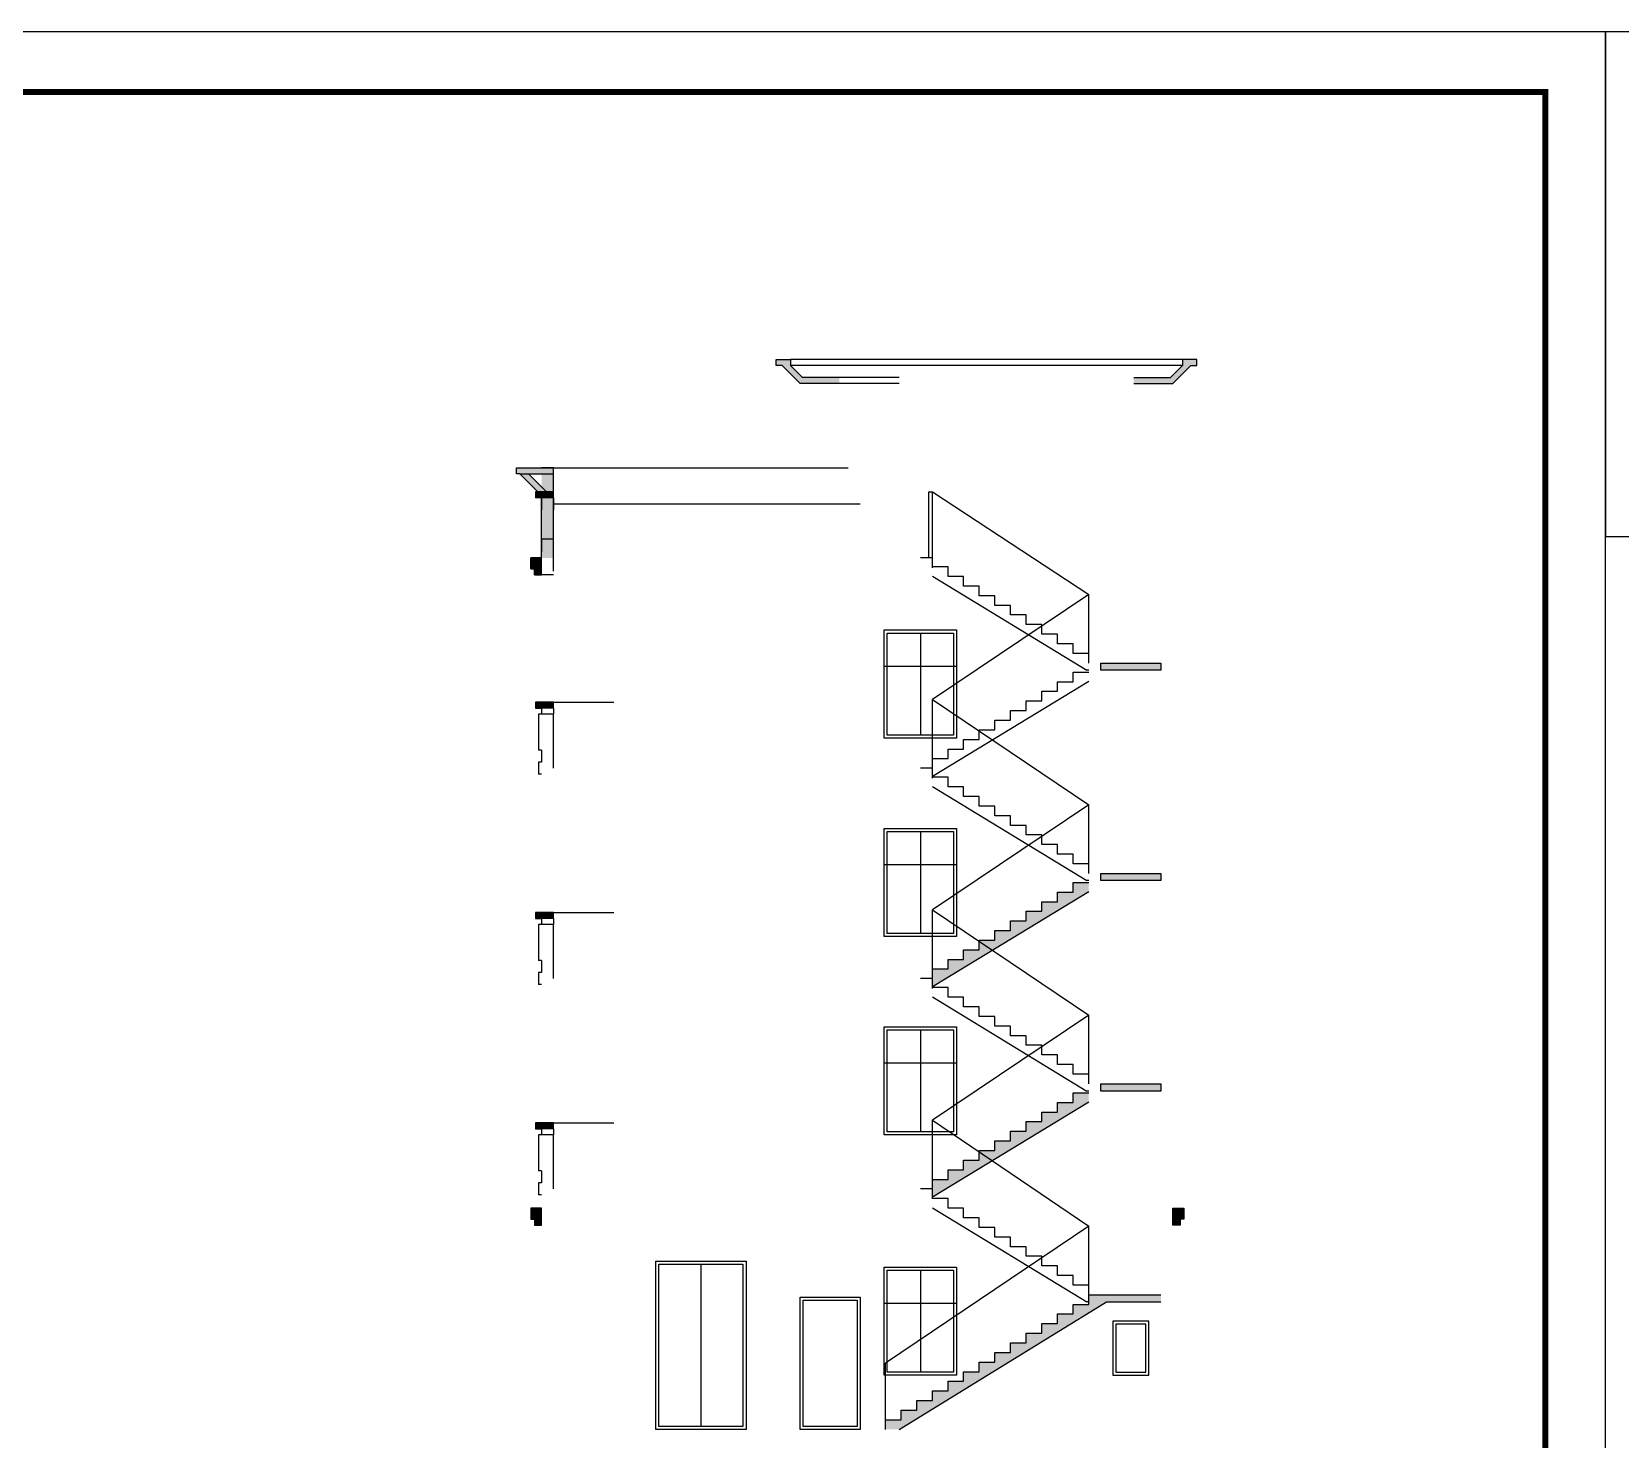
# Model space of a CAD drawing. Extents: x 2265485 to 2764500, y -717688 to -411246.
# Drawn here: x 2684864 to 2711285, y -699105 to -675688 of the extents above; entities that cross this region are included whole.
import ezdxf

# ---------------------------------------------------------------- set-up
doc = ezdxf.new("R2010")
doc.units = 0
doc.header["$LTSCALE"] = 1000
doc.header["$MEASUREMENT"] = 0
doc.layers.get('0').update_dxf_attribs({"linetype": 'CONTINUOUS'})
for name, color, linetype in [('BALCONY', 54, 'CONTINUOUS'), ('E_WINDOW', 140, 'CONTINUOUS'), ('fur', 253, 'CONTINUOUS'), ('HATCH', 8, 'CONTINUOUS'), ('LVTRY', 13, 'CONTINUOUS'), ('l立面最前', 6, 'CONTINUOUS'), ('PUB_Hatch(材料填充)', 8, 'CONTINUOUS'), ('PUB_TITLE', 4, 'CONTINUOUS'), ('S_E_STAIR', 41, 'CONTINUOUS'), ('S_STAIR', 4, 'CONTINUOUS')]:
    doc.layers.add(name, color=color, linetype=linetype)

# ---------------------------------------------------------------- blocks, each defined once
blk = doc.blocks.new('da46g4h')
at = {"layer": 'fur'}
for points in [[(2699136, -706822), (2699736, -706822), (2699736, -707722), (2699136, -707722)], [(2699186, -706872), (2699686, -706872), (2699686, -707672), (2699186, -707672)]]:
    blk.add_lwpolyline(points, close=True, dxfattribs=at)

msp = doc.modelspace()

# ---------------------------------------------------------------- hatches: boundary and pattern name
h = msp.add_hatch(color=256)
h.dxf.hatch_style = 1
h.paths.add_polyline_path([(2693244.1, -686841.1), (2693344.1, -686841.1), (2693544.1, -686841.1), (2693544.1, -686941.1), (2693244.1, -686941.1)])
h = msp.add_hatch(color=256)
h.dxf.hatch_style = 1
h.paths.add_polyline_path([(2693244.1, -686841.1), (2693344.1, -686841.1), (2693544.1, -686841.1), (2693544.1, -686941.1), (2693244.1, -686941.1)])
h = msp.add_hatch(color=256)
h.dxf.hatch_style = 1
h.paths.add_polyline_path([(2693244.1, -690341.1), (2693344.1, -690341.1), (2693544.1, -690341.1), (2693544.1, -690441.1), (2693244.1, -690441.1)])
h = msp.add_hatch(color=256)
h.dxf.hatch_style = 1
h.paths.add_polyline_path([(2693244.1, -690341.1), (2693344.1, -690341.1), (2693544.1, -690341.1), (2693544.1, -690441.1), (2693244.1, -690441.1)])
h = msp.add_hatch(color=256)
h.dxf.hatch_style = 1
h.paths.add_polyline_path([(2693244.1, -693841.1), (2693344.1, -693841.1), (2693544.1, -693841.1), (2693544.1, -693941.1), (2693244.1, -693941.1)])
at = {"layer": 'HATCH'}
h = msp.add_hatch(color=256, dxfattribs=at)
h.dxf.hatch_style = 1
h.paths.add_polyline_path([(2697244.1, -681141.1), (2697485.6, -681141.1), (2697485.6, -681241.1), (2697685.6, -681441.1), (2698294.1, -681441.1), (2698294.1, -681541.1), (2697644.1, -681541.1), (2697344.1, -681241.1), (2697244.1, -681241.1)])
h = msp.add_hatch(color=256, dxfattribs=at)
h.dxf.hatch_style = 1
h.paths.add_polyline_path([(2704244.1, -681141.1), (2704002.7, -681141.1), (2704002.7, -681241.1), (2703802.7, -681441.1), (2703194.1, -681441.1), (2703194.1, -681541.1), (2703844.1, -681541.1), (2704144.1, -681241.1), (2704244.1, -681241.1)])
h = msp.add_hatch(color=256, dxfattribs=at)
h.dxf.hatch_style = 1
h.paths.add_polyline_path([(2693544.1, -682941.1), (2692924.1, -682941.1), (2692924.1, -683041.1), (2692984.1, -683041.1), (2693544.1, -683041.1)])
h = msp.add_hatch(color=256, dxfattribs=at)
h.dxf.hatch_style = 1
h.paths.add_polyline_path([(2693125.6, -683041.1), (2692984.1, -683041.1), (2693284.1, -683341.1), (2693425.6, -683341.1), (2693384.1, -683299.7)])
h = msp.add_hatch(color=256, dxfattribs=at)
h.dxf.hatch_style = 1
h.paths.add_polyline_path([(2693544.1, -683041.1), (2693344.1, -683041.1), (2693344.1, -684441.1), (2693544.1, -684441.1)])
h = msp.add_hatch(color=256, dxfattribs=at)
h.dxf.hatch_style = 1
h.paths.add_polyline_path([(2693544.1, -683341.1), (2693244.1, -683341.1), (2693244.1, -683441.1), (2693344.1, -683441.1), (2693544.1, -683441.1)])
h = msp.add_hatch(color=256, dxfattribs=at)
h.dxf.hatch_style = 1
h.paths.add_polyline_path([(2693344.1, -684441.1), (2693164.1, -684441.1), (2693164.1, -684621.1), (2693224.1, -684621.1), (2693224.1, -684721.1), (2693344.1, -684721.1)])
h = msp.add_hatch(color=256, dxfattribs=at)
h.dxf.hatch_style = 1
h.paths.add_polyline_path([(2702644.1, -686191.1), (2703644.1, -686191.1), (2703644.1, -686311.1), (2702644.1, -686311.1)])
h = msp.add_hatch(color=256, dxfattribs=at)
h.dxf.hatch_style = 1
h.paths.add_polyline_path([(2702644.1, -689691.1), (2703644.1, -689691.1), (2703644.1, -689811.1), (2702644.1, -689811.1)])
h = msp.add_hatch(color=256, dxfattribs=at)
h.dxf.hatch_style = 1
h.paths.add_polyline_path([(2702644.1, -693191.1), (2703644.1, -693191.1), (2703644.1, -693311.1), (2702644.1, -693311.1)])
h = msp.add_hatch(color=256, dxfattribs=at)
h.dxf.hatch_style = 1
h.paths.add_polyline_path([(2693344.1, -695261.1), (2693164.1, -695261.1), (2693164.1, -695441.1), (2693224.1, -695441.1), (2693224.1, -695541.1), (2693344.1, -695541.1)])
h = msp.add_hatch(color=256, dxfattribs=at)
h.dxf.hatch_style = 1
h.paths.add_polyline_path([(2703844.1, -695261.1), (2704024.1, -695261.1), (2704024.1, -695441.1), (2703964.1, -695441.1), (2703964.1, -695541.1), (2703844.1, -695541.1)])
at = {"layer": 'PUB_Hatch(材料填充)'}
h = msp.add_hatch(color=256, dxfattribs=at)
h.dxf.hatch_style = 1
h.paths.add_polyline_path([(2701664.2, -690321.1), (2701404.2, -690321.1), (2701404.2, -690481.1), (2701144.2, -690481.1), (2701144.2, -690641.1), (2700884.2, -690641.1), (2700884.2, -690801.1), (2700624.2, -690801.1), (2700624.2, -690961.1), (2700364.2, -690961.1), (2700364.2, -691121.1), (2700104.2, -691121.1), (2700104.2, -691281.1), (2699844.2, -691281.1), (2699844.2, -691441.1), (2699844.2, -691561.1), (2699875, -691561.1), (2702444.1, -689997), (2702444.1, -689841.1), (2702184.2, -689841.1), (2702184.2, -690001.1), (2701924.2, -690001.1), (2701924.2, -690161.1), (2701664.2, -690161.1)])
h = msp.add_hatch(color=256, dxfattribs=at)
h.dxf.hatch_style = 1
h.paths.add_polyline_path([(2701664.2, -693821.1), (2701404.2, -693821.1), (2701404.2, -693981.1), (2701144.2, -693981.1), (2701144.2, -694141.1), (2700884.2, -694141.1), (2700884.2, -694301.1), (2700624.2, -694301.1), (2700624.2, -694461.1), (2700364.2, -694461.1), (2700364.2, -694621.1), (2700104.2, -694621.1), (2700104.2, -694781.1), (2699844.2, -694781.1), (2699844.2, -694941.1), (2699844.2, -695061.1), (2699875, -695061.1), (2702444.1, -693497), (2702444.1, -693341.1), (2702184.2, -693341.1), (2702184.2, -693501.1), (2701924.2, -693501.1), (2701924.2, -693661.1), (2701664.2, -693661.1)])
h = msp.add_hatch(color=256, dxfattribs=at)
h.dxf.hatch_style = 1
h.paths.add_polyline_path([(2702738.1, -696821.1), (2703644.1, -696821.1), (2703644.1, -696701.1), (2702444.2, -696701.1), (2702444.2, -696861.1), (2702184.2, -696861.1), (2702184.2, -697021.1), (2701924.2, -697021.1), (2701924.2, -697181.1), (2701664.2, -697181.1), (2701664.2, -697341.1), (2701404.2, -697341.1), (2701404.2, -697501.1), (2701144.2, -697501.1), (2701144.2, -697661.1), (2700884.2, -697661.1), (2700884.2, -697821.1), (2700624.2, -697821.1), (2700624.2, -697981.1), (2700364.2, -697981.1), (2700364.2, -698141.1), (2700104.2, -698141.1), (2700104.2, -698301.1), (2699844.2, -698301.1), (2699844.2, -698461.1), (2699584.2, -698461.1), (2699584.2, -698621.1), (2699324.2, -698621.1), (2699324.2, -698781.1), (2699064.2, -698781.1), (2699064.2, -698941.1), (2699293, -698941.1), (2702284.2, -697100.4), (2702284.2, -697069.6), (2702334.2, -697069.6)])

# ---------------------------------------------------------------- linework, layer by layer
at = {"layer": 'BALCONY'}
for p, q in [((2693344.1, -683441.1), (2693344.1, -683641.1)), ((2693544.1, -683441.1), (2693544.1, -683641.1)), ((2693344.1, -686941.1), (2693344.1, -687041.1)), ((2693344.1, -686941.1), (2693344.1, -687041.1)), ((2693544.1, -686941.1), (2693544.1, -687041.1)), ((2693544.1, -686941.1), (2693544.1, -687041.1)), ((2693344.1, -690441.1), (2693344.1, -690541.1)), ((2693344.1, -690441.1), (2693344.1, -690541.1)), ((2693544.1, -690441.1), (2693544.1, -690541.1)), ((2693544.1, -690441.1), (2693544.1, -690541.1)), ((2693344.1, -693941.1), (2693344.1, -694041.1)), ((2693544.1, -693941.1), (2693544.1, -694041.1))]:
    msp.add_line(p, q, dxfattribs=at)
at = {"layer": 'E_WINDOW'}
for p, q in [((2693544.1, -682941.1), (2698443.8, -682941.1)), ((2699784.2, -683341.1), (2699844.1, -683341.1)), ((2699844.1, -683341.1), (2702444.1, -685048.6)), ((2702444.1, -685048.6), (2699844.1, -686798.6)), ((2693544.1, -686841.1), (2694544.2, -686841.1)), ((2699844.1, -686798.6), (2702444.1, -688548.6)), ((2702444.1, -688548.6), (2699844.1, -690298.6)), ((2693544.1, -690341.1), (2694544.2, -690341.1)), ((2699844.1, -690298.6), (2702444.2, -692048.6)), ((2702444.2, -692048.6), (2699844.2, -693798.6)), ((2699844.2, -693798.6), (2702444.2, -695558.6)), ((2693544.1, -693841.1), (2694544.2, -693841.1)), ((2702444.2, -695558.6), (2699064.2, -697841.1))]:
    msp.add_line(p, q, dxfattribs=at)
for points in [[(2699784.2, -684441.1), (2699784.2, -683341.1)], [(2699844.2, -684441.1), (2699844.2, -683341.1)], [(2702444.1, -686148.6), (2702444.1, -685048.6)], [(2699844.1, -687898.6), (2699844.1, -686798.6)], [(2702444.1, -689648.6), (2702444.1, -688548.6)], [(2699844.1, -691398.6), (2699844.1, -690298.6)], [(2702444.2, -693148.6), (2702444.2, -692048.6)], [(2699844.2, -694898.6), (2699844.2, -693798.6)], [(2702444.2, -696658.6), (2702444.2, -695558.6)], [(2699064.2, -698941.1), (2699064.2, -697841.1)]]:
    msp.add_lwpolyline(points, dxfattribs=at)
at = {"layer": 'fur'}
for p, q in [((2693544.1, -683541.1), (2698644, -683541.1)), ((2699644.1, -685691.1), (2699644.1, -687391.1)), ((2699044.1, -686241.1), (2700244.1, -686241.1)), ((2699644.1, -688991.1), (2699644.1, -690691.1)), ((2699044.1, -689541.1), (2700244.1, -689541.1)), ((2699644.1, -692291.1), (2699644.1, -693991.1)), ((2699044.1, -692841.1), (2700244.1, -692841.1)), ((2695994.1, -696191.1), (2695994.1, -698891.1)), ((2699644.1, -696291.1), (2699644.1, -697991.1)), ((2699044.1, -696841.1), (2700244.1, -696841.1))]:
    msp.add_line(p, q, dxfattribs=at)
for points in [[(2700244.1, -687441.1), (2699044.1, -687441.1), (2699044.1, -685641.1), (2700244.1, -685641.1)], [(2700194.1, -687391.1), (2699094.1, -687391.1), (2699094.1, -685691.1), (2700194.1, -685691.1)], [(2700244.1, -690741.1), (2699044.1, -690741.1), (2699044.1, -688941.1), (2700244.1, -688941.1)], [(2700194.1, -690691.1), (2699094.1, -690691.1), (2699094.1, -688991.1), (2700194.1, -688991.1)], [(2700244.1, -694041.1), (2699044.1, -694041.1), (2699044.1, -692241.1), (2700244.1, -692241.1)], [(2700194.1, -693991.1), (2699094.1, -693991.1), (2699094.1, -692291.1), (2700194.1, -692291.1)], [(2696744.1, -698941.1), (2695244.1, -698941.1), (2695244.1, -696141.1), (2696744.1, -696141.1)], [(2696694.1, -698891.1), (2695294.1, -698891.1), (2695294.1, -696191.1), (2696694.1, -696191.1)], [(2700244.1, -698041.1), (2699044.1, -698041.1), (2699044.1, -696241.1), (2700244.1, -696241.1)], [(2700194.1, -697991.1), (2699094.1, -697991.1), (2699094.1, -696291.1), (2700194.1, -696291.1)], [(2698644.1, -698941.1), (2697644.1, -698941.1), (2697644.1, -696741.1), (2698644.1, -696741.1)], [(2698594.1, -698891.1), (2697694.1, -698891.1), (2697694.1, -696791.1), (2698594.1, -696791.1)]]:
    msp.add_lwpolyline(points, close=True, dxfattribs=at)
at = {"layer": 'LVTRY'}
for p, q in [((2704002.7, -681141.1), (2697485.6, -681141.1)), ((2704002.7, -681241.1), (2697485.6, -681241.1))]:
    msp.add_line(p, q, dxfattribs=at)
at = {"layer": 'l立面最前'}
for p, q in [((2697685.6, -681441.1), (2697485.6, -681241.1)), ((2703802.7, -681441.1), (2704002.7, -681241.1)), ((2699294.1, -681441.1), (2697685.6, -681441.1)), ((2703194.1, -681441.1), (2703802.7, -681441.1)), ((2693544.1, -684661.1), (2693544.1, -682941.1)), ((2692984.1, -683041.1), (2693544.1, -683041.1)), ((2693544.1, -683341.1), (2693244.1, -683341.1)), ((2693244.1, -683341.1), (2693244.1, -683441.1)), ((2693544.1, -683441.1), (2693244.1, -683441.1)), ((2693284.1, -683341.1), (2693544.1, -683341.1)), ((2693544.1, -683441.1), (2693544.1, -683341.1)), ((2693544.1, -684441.1), (2693544.1, -683641.1)), ((2693544.1, -684130.7), (2693344.1, -684130.7)), ((2693544.1, -686841.1), (2693244.1, -686841.1)), ((2693544.1, -686841.1), (2693244.1, -686841.1)), ((2693544.1, -686941.1), (2693544.1, -686841.1)), ((2693544.1, -686941.1), (2693544.1, -686841.1)), ((2693544.1, -686941.1), (2693244.1, -686941.1)), ((2693544.1, -686941.1), (2693244.1, -686941.1)), ((2693544.1, -687041.1), (2693294.1, -687041.1)), ((2693294.1, -687041.1), (2693294.1, -687641.1)), ((2693544.1, -687041.1), (2693294.1, -687041.1)), ((2693294.1, -687041.1), (2693294.1, -687641.1)), ((2693544.1, -687941.1), (2693544.1, -687041.1)), ((2693544.1, -687941.1), (2693544.1, -687041.1)), ((2693344.1, -687641.1), (2693294.1, -687641.1)), ((2693344.1, -687641.1), (2693294.1, -687641.1)), ((2693344.1, -687841.1), (2693294.1, -687841.1)), ((2693294.1, -687841.1), (2693294.1, -688041.1)), ((2693344.1, -687841.1), (2693294.1, -687841.1)), ((2693294.1, -687841.1), (2693294.1, -688041.1)), ((2693544.1, -690341.1), (2693244.1, -690341.1)), ((2693544.1, -690341.1), (2693244.1, -690341.1)), ((2693544.1, -690441.1), (2693544.1, -690341.1)), ((2693544.1, -690441.1), (2693544.1, -690341.1)), ((2693544.1, -690441.1), (2693244.1, -690441.1)), ((2693544.1, -690441.1), (2693244.1, -690441.1)), ((2693544.1, -690541.1), (2693294.1, -690541.1)), ((2693294.1, -690541.1), (2693294.1, -691141.1)), ((2693544.1, -690541.1), (2693294.1, -690541.1)), ((2693294.1, -690541.1), (2693294.1, -691141.1)), ((2693544.1, -691441.1), (2693544.1, -690541.1)), ((2693544.1, -691441.1), (2693544.1, -690541.1)), ((2693344.1, -691141.1), (2693294.1, -691141.1)), ((2693344.1, -691141.1), (2693294.1, -691141.1)), ((2693344.1, -691341.1), (2693294.1, -691341.1)), ((2693294.1, -691341.1), (2693294.1, -691541.1)), ((2693344.1, -691341.1), (2693294.1, -691341.1)), ((2693294.1, -691341.1), (2693294.1, -691541.1)), ((2693544.1, -693841.1), (2693244.1, -693841.1)), ((2693544.1, -693941.1), (2693244.1, -693941.1)), ((2693544.1, -694041.1), (2693294.1, -694041.1)), ((2693294.1, -694041.1), (2693294.1, -694641.1)), ((2693544.1, -693941.1), (2693544.1, -693841.1)), ((2693544.1, -694941.1), (2693544.1, -694041.1)), ((2693344.1, -694641.1), (2693294.1, -694641.1)), ((2693344.1, -694841.1), (2693294.1, -694841.1)), ((2693294.1, -694841.1), (2693294.1, -695041.1))]:
    msp.add_line(p, q, dxfattribs=at)
for points in [[(2699294.1, -681541.1), (2697644.1, -681541.1), (2697344.1, -681241.1), (2697244.1, -681241.1), (2697244.1, -681141.1), (2697485.6, -681141.1), (2697485.6, -681241.1)], [(2703194.1, -681541.1), (2703844.1, -681541.1), (2704144.1, -681241.1), (2704244.1, -681241.1), (2704244.1, -681141.1), (2704002.7, -681141.1), (2704002.7, -681241.1)], [(2693544.1, -684721.1), (2693224.1, -684721.1), (2693224.1, -684621.1), (2693164.1, -684621.1), (2693164.1, -684441.1), (2693344.1, -684441.1), (2693344.1, -683441.1), (2693284.1, -683441.1), (2693284.1, -683341.1), (2692984.1, -683041.1), (2692924.1, -683041.1), (2692924.1, -682941.1), (2693544.1, -682941.1)], [(2693544.1, -684721.1), (2693224.1, -684721.1), (2693224.1, -684621.1), (2693164.1, -684621.1), (2693164.1, -684441.1), (2693344.1, -684441.1), (2693344.1, -683441.1), (2693284.1, -683441.1), (2693284.1, -683341.1), (2692984.1, -683041.1), (2692924.1, -683041.1), (2692924.1, -682941.1), (2693544.1, -682941.1)], [(2693164.1, -684441.1), (2693164.1, -684441.1), (2693344.1, -684441.1), (2693344.1, -683441.1), (2693284.1, -683441.1), (2693284.1, -683341.1), (2692984.1, -683041.1), (2692924.1, -683041.1), (2692924.1, -682941.1), (2693544.1, -682941.1)], [(2693544.1, -684721.1), (2693224.1, -684721.1), (2693224.1, -684621.1), (2693164.1, -684621.1), (2693164.1, -684441.1), (2693344.1, -684441.1), (2693344.1, -683441.1), (2693284.1, -683441.1), (2693284.1, -683341.1), (2692984.1, -683041.1), (2692924.1, -683041.1), (2692924.1, -682941.1), (2693544.1, -682941.1)], [(2693344.1, -682941.1), (2693544.1, -682941.1)], [(2693544.1, -682941.1), (2693344.1, -682941.1)], [(2693425.6, -683341.1), (2693125.6, -683041.1), (2693544.1, -683041.1)], [(2693444.1, -683341.1), (2693384.1, -683341.1)], [(2693344.1, -684141.1), (2693344.1, -684341.1)], [(2693344.1, -686841.1), (2693244.1, -686841.1), (2693244.1, -686941.1), (2693344.1, -686941.1), (2693344.1, -687041.1)], [(2693344.1, -686841.1), (2693244.1, -686841.1), (2693244.1, -686941.1), (2693344.1, -686941.1), (2693344.1, -687041.1)], [(2693344.1, -687641.1), (2693344.1, -687841.1)], [(2693344.1, -687641.1), (2693344.1, -687841.1)], [(2693344.1, -688041.1), (2693294.1, -688041.1)], [(2693344.1, -688041.1), (2693294.1, -688041.1)], [(2693344.1, -690341.1), (2693244.1, -690341.1), (2693244.1, -690441.1), (2693344.1, -690441.1), (2693344.1, -690541.1)], [(2693344.1, -690341.1), (2693244.1, -690341.1), (2693244.1, -690441.1), (2693344.1, -690441.1), (2693344.1, -690541.1)], [(2693344.1, -691141.1), (2693344.1, -691341.1)], [(2693344.1, -691141.1), (2693344.1, -691341.1)], [(2693344.1, -691541.1), (2693294.1, -691541.1)], [(2693344.1, -691541.1), (2693294.1, -691541.1)], [(2693344.1, -693841.1), (2693244.1, -693841.1), (2693244.1, -693941.1), (2693344.1, -693941.1), (2693344.1, -694041.1)], [(2693344.1, -694641.1), (2693344.1, -694841.1)], [(2693344.1, -695041.1), (2693294.1, -695041.1)]]:
    msp.add_lwpolyline(points, dxfattribs=at)
for points in [[(2693344.1, -684441.1), (2693164.1, -684441.1), (2693164.1, -684621.1), (2693224.1, -684621.1), (2693224.1, -684721.1), (2693344.1, -684721.1)], [(2693344.1, -695261.1), (2693164.1, -695261.1), (2693164.1, -695441.1), (2693224.1, -695441.1), (2693224.1, -695541.1), (2693344.1, -695541.1)], [(2703844.1, -695261.1), (2704024.1, -695261.1), (2704024.1, -695441.1), (2703964.1, -695441.1), (2703964.1, -695541.1), (2703844.1, -695541.1)]]:
    msp.add_lwpolyline(points, close=True, dxfattribs=at)
at = {"layer": 'PUB_TITLE'}
for points in [[(2651640, -717688.1), (2711040, -717688.1), (2711040, -675688.1), (2651640, -675688.1)], [(2711040, -684088.1), (2722920, -684088.1), (2722920, -675688.1), (2711040, -675688.1)], [(2711040, -684088.1), (2722920, -684088.1), (2722920, -675688.1), (2711040, -675688.1)]]:
    msp.add_lwpolyline(points, close=True, dxfattribs=at)
at = {"layer": 'PUB_TITLE', "color": 7}
for points in [[(2651640, -717688.1), (2711040, -717688.1), (2711040, -675688.1), (2651640, -675688.1)], [(2711040, -684088.1), (2722920, -684088.1), (2722920, -675688.1), (2711040, -675688.1)]]:
    msp.add_lwpolyline(points, close=True, dxfattribs=at)
at = {"layer": 'PUB_TITLE', "const_width": 100}
msp.add_lwpolyline([(2654140, -716688.1), (2710040, -716688.1), (2710040, -676688.1), (2654140, -676688.1)], close=True, dxfattribs=at)
at = {"layer": 'PUB_TITLE', "color": 7, "const_width": 100}
msp.add_lwpolyline([(2654140, -716688.1), (2710040, -716688.1), (2710040, -676688.1), (2654140, -676688.1)], close=True, dxfattribs=at)
at = {"layer": 'S_E_STAIR'}
for p, q in [((2699844.1, -684747), (2702413.3, -686311.1)), ((2702444.1, -686311.1), (2702413.3, -686311.1)), ((2699844.1, -688247), (2702413.3, -689811.1)), ((2702444.1, -689811.1), (2702413.3, -689811.1)), ((2699844.2, -691747), (2702413.3, -693311.1)), ((2702444.2, -693311.1), (2702413.3, -693311.1)), ((2699844.2, -695257), (2702413.3, -696821.1)), ((2702444.2, -696821.1), (2702413.3, -696821.1))]:
    msp.add_line(p, q, dxfattribs=at)
for points in [[(2699844.1, -684604.7), (2699844.1, -684441.1), (2699644.2, -684441.1)], [(2700104.1, -684751.1), (2700104.1, -684591.1), (2699844.1, -684591.1)], [(2700364.1, -684911.1), (2700364.1, -684751.1), (2700104.1, -684751.1)], [(2700624.1, -685071.1), (2700624.1, -684911.1), (2700364.1, -684911.1)], [(2700884.1, -685231.1), (2700884.1, -685071.1), (2700624.1, -685071.1)], [(2701144.1, -685391.1), (2701144.1, -685231.1), (2700884.1, -685231.1)], [(2701404.1, -685551.1), (2701404.1, -685391.1), (2701144.1, -685391.1)], [(2701664.1, -685711.1), (2701664.1, -685551.1), (2701404.1, -685551.1)], [(2701924.1, -685871.1), (2701924.1, -685711.1), (2701664.1, -685711.1)], [(2702184.1, -686031.1), (2702184.1, -685871.1), (2701924.1, -685871.1)], [(2702444.1, -686191.1), (2702444.1, -686031.1), (2702184.1, -686031.1)], [(2699844.1, -688104.7), (2699844.1, -687941.1), (2699644.2, -687941.1)], [(2700104.1, -688251.1), (2700104.1, -688091.1), (2699844.1, -688091.1)], [(2700364.1, -688411.1), (2700364.1, -688251.1), (2700104.1, -688251.1)], [(2700624.1, -688571.1), (2700624.1, -688411.1), (2700364.1, -688411.1)], [(2700884.1, -688731.1), (2700884.1, -688571.1), (2700624.1, -688571.1)], [(2701144.1, -688891.1), (2701144.1, -688731.1), (2700884.1, -688731.1)], [(2701404.1, -689051.1), (2701404.1, -688891.1), (2701144.1, -688891.1)], [(2701664.1, -689211.1), (2701664.1, -689051.1), (2701404.1, -689051.1)], [(2701924.1, -689371.1), (2701924.1, -689211.1), (2701664.1, -689211.1)], [(2702184.1, -689531.1), (2702184.1, -689371.1), (2701924.1, -689371.1)], [(2702444.1, -689691.1), (2702444.1, -689531.1), (2702184.1, -689531.1)], [(2699844.1, -691604.7), (2699844.1, -691441.1), (2699644.2, -691441.1)], [(2700104.2, -691751.1), (2700104.2, -691591.1), (2699844.2, -691591.1)], [(2700364.2, -691911.1), (2700364.2, -691751.1), (2700104.2, -691751.1)], [(2700624.2, -692071.1), (2700624.2, -691911.1), (2700364.2, -691911.1)], [(2700884.2, -692231.1), (2700884.2, -692071.1), (2700624.2, -692071.1)], [(2701144.2, -692391.1), (2701144.2, -692231.1), (2700884.2, -692231.1)], [(2701404.2, -692551.1), (2701404.2, -692391.1), (2701144.2, -692391.1)], [(2701664.2, -692711.1), (2701664.2, -692551.1), (2701404.2, -692551.1)], [(2701924.2, -692871.1), (2701924.2, -692711.1), (2701664.2, -692711.1)], [(2702184.2, -693031.1), (2702184.2, -692871.1), (2701924.2, -692871.1)], [(2702444.2, -693191.1), (2702444.2, -693031.1), (2702184.2, -693031.1)], [(2699844.1, -695104.7), (2699844.1, -694941.1), (2699644.2, -694941.1)], [(2700104.2, -695261.1), (2700104.2, -695101.1), (2699844.2, -695101.1)], [(2700364.2, -695421.1), (2700364.2, -695261.1), (2700104.2, -695261.1)], [(2700624.2, -695581.1), (2700624.2, -695421.1), (2700364.2, -695421.1)], [(2700884.2, -695741.1), (2700884.2, -695581.1), (2700624.2, -695581.1)], [(2701144.2, -695901.1), (2701144.2, -695741.1), (2700884.2, -695741.1)], [(2701404.2, -696061.1), (2701404.2, -695901.1), (2701144.2, -695901.1)], [(2701664.2, -696221.1), (2701664.2, -696061.1), (2701404.2, -696061.1)], [(2701924.2, -696381.1), (2701924.2, -696221.1), (2701664.2, -696221.1)], [(2702184.2, -696541.1), (2702184.2, -696381.1), (2701924.2, -696381.1)], [(2702444.2, -696701.1), (2702444.2, -696541.1), (2702184.2, -696541.1)]]:
    msp.add_lwpolyline(points, dxfattribs=at)
at = {"layer": 'S_STAIR'}
for p, q in [((2702444.2, -686497), (2699875, -688061.1)), ((2699844.2, -688061.1), (2699875, -688061.1)), ((2702444.2, -689997), (2699875, -691561.1)), ((2699844.2, -691561.1), (2699875, -691561.1)), ((2702444.2, -693497), (2699875, -695061.1)), ((2699844.2, -695061.1), (2699875, -695061.1))]:
    msp.add_line(p, q, dxfattribs=at)
for points in [[(2702184.2, -686501.1), (2702184.2, -686341.1), (2702444.2, -686341.1)], [(2701664.2, -686821.1), (2701664.2, -686661.1), (2701924.2, -686661.1)], [(2701924.2, -686661.1), (2701924.2, -686501.1), (2702184.2, -686501.1)], [(2701404.2, -686981.1), (2701404.2, -686821.1), (2701664.2, -686821.1)], [(2700884.2, -687301.1), (2700884.2, -687141.1), (2701144.2, -687141.1)], [(2701144.2, -687141.1), (2701144.2, -686981.1), (2701404.2, -686981.1)], [(2700364.2, -687621.1), (2700364.2, -687461.1), (2700624.2, -687461.1)], [(2700624.2, -687461.1), (2700624.2, -687301.1), (2700884.2, -687301.1)], [(2700104.2, -687781.1), (2700104.2, -687621.1), (2700364.2, -687621.1)], [(2699844.2, -687941.1), (2699844.2, -687781.1), (2700104.2, -687781.1)], [(2702184.2, -690001.1), (2702184.2, -689841.1), (2702444.2, -689841.1)], [(2701924.2, -690161.1), (2701924.2, -690001.1), (2702184.2, -690001.1)], [(2701404.2, -690481.1), (2701404.2, -690321.1), (2701664.2, -690321.1)], [(2701664.2, -690321.1), (2701664.2, -690161.1), (2701924.2, -690161.1)], [(2701144.2, -690641.1), (2701144.2, -690481.1), (2701404.2, -690481.1)], [(2700624.2, -690961.1), (2700624.2, -690801.1), (2700884.2, -690801.1)], [(2700884.2, -690801.1), (2700884.2, -690641.1), (2701144.2, -690641.1)], [(2700104.2, -691281.1), (2700104.2, -691121.1), (2700364.2, -691121.1)], [(2700364.2, -691121.1), (2700364.2, -690961.1), (2700624.2, -690961.1)], [(2699844.2, -691441.1), (2699844.2, -691281.1), (2700104.2, -691281.1)], [(2701924.2, -693661.1), (2701924.2, -693501.1), (2702184.2, -693501.1)], [(2702184.2, -693501.1), (2702184.2, -693341.1), (2702444.2, -693341.1)], [(2701664.2, -693821.1), (2701664.2, -693661.1), (2701924.2, -693661.1)], [(2701144.2, -694141.1), (2701144.2, -693981.1), (2701404.2, -693981.1)], [(2701404.2, -693981.1), (2701404.2, -693821.1), (2701664.2, -693821.1)], [(2700624.2, -694461.1), (2700624.2, -694301.1), (2700884.2, -694301.1)], [(2700884.2, -694301.1), (2700884.2, -694141.1), (2701144.2, -694141.1)], [(2700364.2, -694621.1), (2700364.2, -694461.1), (2700624.2, -694461.1)], [(2699844.2, -694941.1), (2699844.2, -694781.1), (2700104.2, -694781.1)], [(2700104.2, -694781.1), (2700104.2, -694621.1), (2700364.2, -694621.1)], [(2702444.2, -696861.1), (2702444.2, -696701.1), (2703644.1, -696701.1)], [(2699293, -698941.1), (2702738.1, -696821.1), (2703644.1, -696821.1)], [(2702184.2, -697021.1), (2702184.2, -696861.1), (2702444.2, -696861.1)], [(2701664.2, -697341.1), (2701664.2, -697181.1), (2701924.2, -697181.1)], [(2701924.2, -697181.1), (2701924.2, -697021.1), (2702184.2, -697021.1)], [(2701144.2, -697661.1), (2701144.2, -697501.1), (2701404.2, -697501.1)], [(2701404.2, -697501.1), (2701404.2, -697341.1), (2701664.2, -697341.1)], [(2700884.2, -697821.1), (2700884.2, -697661.1), (2701144.2, -697661.1)], [(2700364.2, -698141.1), (2700364.2, -697981.1), (2700624.2, -697981.1)], [(2700624.2, -697981.1), (2700624.2, -697821.1), (2700884.2, -697821.1)], [(2700104.2, -698301.1), (2700104.2, -698141.1), (2700364.2, -698141.1)], [(2699584.2, -698621.1), (2699584.2, -698461.1), (2699844.2, -698461.1)], [(2699844.2, -698461.1), (2699844.2, -698301.1), (2700104.2, -698301.1)], [(2699064.2, -698941.1), (2699064.2, -698781.1), (2699324.2, -698781.1)], [(2699324.2, -698781.1), (2699324.2, -698621.1), (2699584.2, -698621.1)]]:
    msp.add_lwpolyline(points, dxfattribs=at)
for points in [[(2702644.1, -686191.1), (2703644.1, -686191.1), (2703644.1, -686311.1), (2702644.1, -686311.1)], [(2702644.1, -689691.1), (2703644.1, -689691.1), (2703644.1, -689811.1), (2702644.1, -689811.1)], [(2702644.1, -693191.1), (2703644.1, -693191.1), (2703644.1, -693311.1), (2702644.1, -693311.1)]]:
    msp.add_lwpolyline(points, close=True, dxfattribs=at)

# ---------------------------------------------------------------- block references
at = {"layer": 'E_WINDOW', "xscale": -1}
msp.add_blockref('da46g4h', (5402580.3, 9680.6), dxfattribs=at)

doc.saveas('drawing.dxf')
